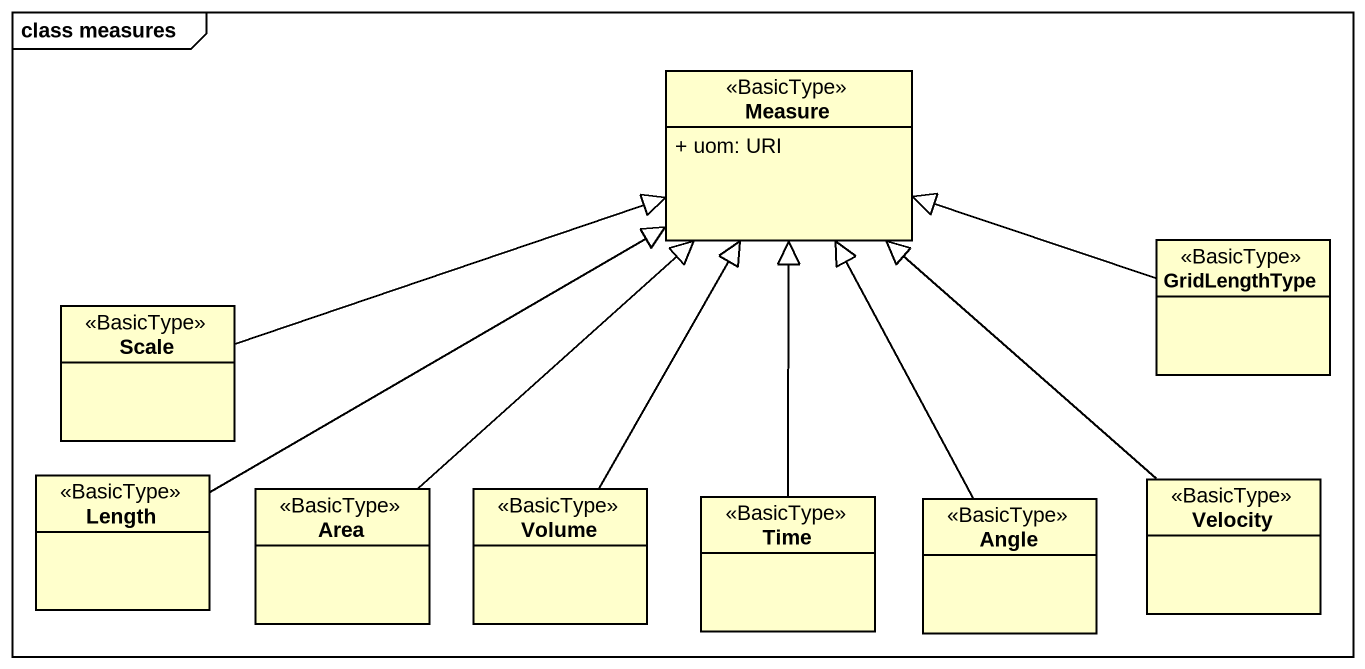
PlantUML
@startuml
mainframe class measures
hide circle
hide empty members
skinparam classAttributeIconSize 0
class Measure <<BasicType>> {
  + uom: URI
}
class GridLengthType <<BasicType>>
class "Scale" as Scale_ <<BasicType>>
class Length <<BasicType>>
class Area <<BasicType>>
class Volume <<BasicType>>
class Time <<BasicType>>
class Angle <<BasicType>>
class Velocity <<BasicType>>
GridLengthType -left-|> Measure
Scale_ -right-|> Measure
Length -right-|> Measure
Area -up-|> Measure
Volume -up-|> Measure
Time -up-|> Measure
Angle -up-|> Measure
Velocity -up-|> Measure
@enduml
